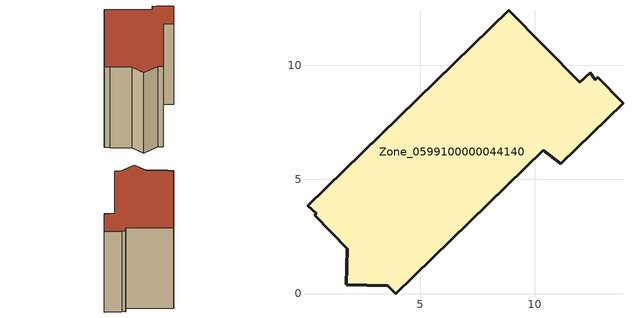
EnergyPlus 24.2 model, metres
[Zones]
Zone_0599100000044140
 floor ground (C_G): 12.67,9.38 12.76,9.47 13.88,8.33 11.16,5.68 10.38,6.29 3.92,0 3.58,0.35 1.75,0.38 1.79,1.97 0.36,3.43 0.43,3.51 0.06,3.86 8.86,12.41 11.99,9.25 12.43,9.68 z0
 wall outside (C_F): 11.16,5.68 13.88,8.33 12.76,9.47 12.67,9.38 12.43,9.68 11.99,9.25 8.86,12.41 0.06,3.86 0.43,3.51 0.36,3.43 1.79,1.97 1.75,0.38 3.58,0.35 3.92,0 10.38,6.29 11.16,5.68 z0:8.28
 roof outside (C_R): 12.76,9.47 12.67,9.38 12.43,9.68 11.99,9.25 8.86,12.41 0.06,3.86 0.43,3.51 0.36,3.43 1.79,1.97 1.75,0.38 3.58,0.35 3.92,0 10.38,6.29 11.16,5.68 13.88,8.33 z8.28
[BUILDING]
Pand.0599100000044140: North Axis=0; Terrain=City; Loads Convergence Tolerance Value=0.04; Temperature Convergence Tolerance Value=0.4; Solar Distribution=FullExterior; Maximum Number of Warmup Days=25; Minimum Number of Warmup Days=1
[Site:Location]
Rotterdam.The.Hague.AP_ZH_NLD Design_Conditions: Latitude=51.96; Longitude=4.45; Time Zone=1; Elevation=-4.5
[SITE:GROUNDTEMPERATURE:BUILDINGSURFACE]
18, 18, 18, 18, 18, 18, 18, 18, 18, 18, 18, 18
[MATERIAL] Thermal Absorptance=0.9; Solar Absorptance=0.7; Visible Absorptance=0.7
Name | Roughness | Thickness | Conductivity | Density | Specific Heat
G.TI.1975-1991 | MediumSmooth | 0.15 | 0.288461 | 540 | 1210
F.TI.1975-1991 | Rough | 0.3 | 0.230769 | 1920 | 840
R.TI.1975-1991 | MediumRough | 0.2 | 0.153846 | 1500 | 1000
[CONSTRUCTION]
C_G: G.TI.1975-1991
C_F: F.TI.1975-1991
C_R: R.TI.1975-1991
[ZONE]
Zone_0599100000044140: Type=1; Multiplier=1; Ceiling Height=Autocalculate; Volume=Autocalculate; Floor Area=autocalculate; Part of Total Floor Area=Yes
[ZONEINFILTRATION:DESIGNFLOWRATE]
Infil_Zone_0599100000044140: Zone or ZoneList or Space or SpaceList=Zone_0599100000044140; Schedule=AlwaysOn; Design Flow Rate Calculation Method=Flow/Area; Flow Rate per Floor Area=0.003; Constant Term Coefficient=1; Temperature Term Coefficient=0; Velocity Term Coefficient=0; Velocity Squared Term Coefficient=0
[HVACTEMPLATE:ZONE:IDEALLOADSAIRSYSTEM]
Zone_0599100000044140: Maximum Heating Supply Air Temperature=50; Minimum Cooling Supply Air Temperature=13; Maximum Heating Supply Air Humidity Ratio=0.0156; Minimum Cooling Supply Air Humidity Ratio=0.0077; Heating Limit=NoLimit; Cooling Limit=NoLimit; Dehumidification Control Type=ConstantSensibleHeatRatio; Cooling Sensible Heat Ratio=0.7; Dehumidification Setpoint=60; Humidification Control Type=None; Humidification Setpoint=30; Outdoor Air Method=None; Outdoor Air Flow Rate per Person=0.00944; Outdoor Air Flow Rate per Zone Floor Area=0; Outdoor Air Flow Rate per Zone=0; Demand Controlled Ventilation Type=None; Outdoor Air Economizer Type=NoEconomizer; Heat Recovery Type=None; Sensible Heat Recovery Effectiveness=0.7; Latent Heat Recovery Effectiveness=0.65
[ZONECONTROL:THERMOSTAT]
ThermostatControl_Zone_0599100000044140: Zone or ZoneList=Zone_0599100000044140; Control Type Schedule=DualSetpointControlType; Control 1=Thermostat_Zone_0599100000044140; Temperature Difference Between Cutout And Setpoint=0
[THERMOSTATSETPOINT:DUALSETPOINT]
Thermostat_Zone_0599100000044140: Heating Setpoint Temperature Schedule=HeatingSetpoint_Zone_0599100000044140; Cooling Setpoint Temperature Schedule=CoolingSetpoint_Zone_0599100000044140
[SCHEDULE:COMPACT]
HeatingSetpoint_Zone_0599100000044140: Through: 12/31, For: AllDays, Until: 24:00, 21
CoolingSetpoint_Zone_0599100000044140: Through: 12/31, For: AllDays, Until: 24:00, 24
DualSetpointControlType: Through: 12/31, For: AllDays, Until: 24:00, 4
AlwaysOn: Through: 12/31, For: AllDays, Until: 24:00, 1
